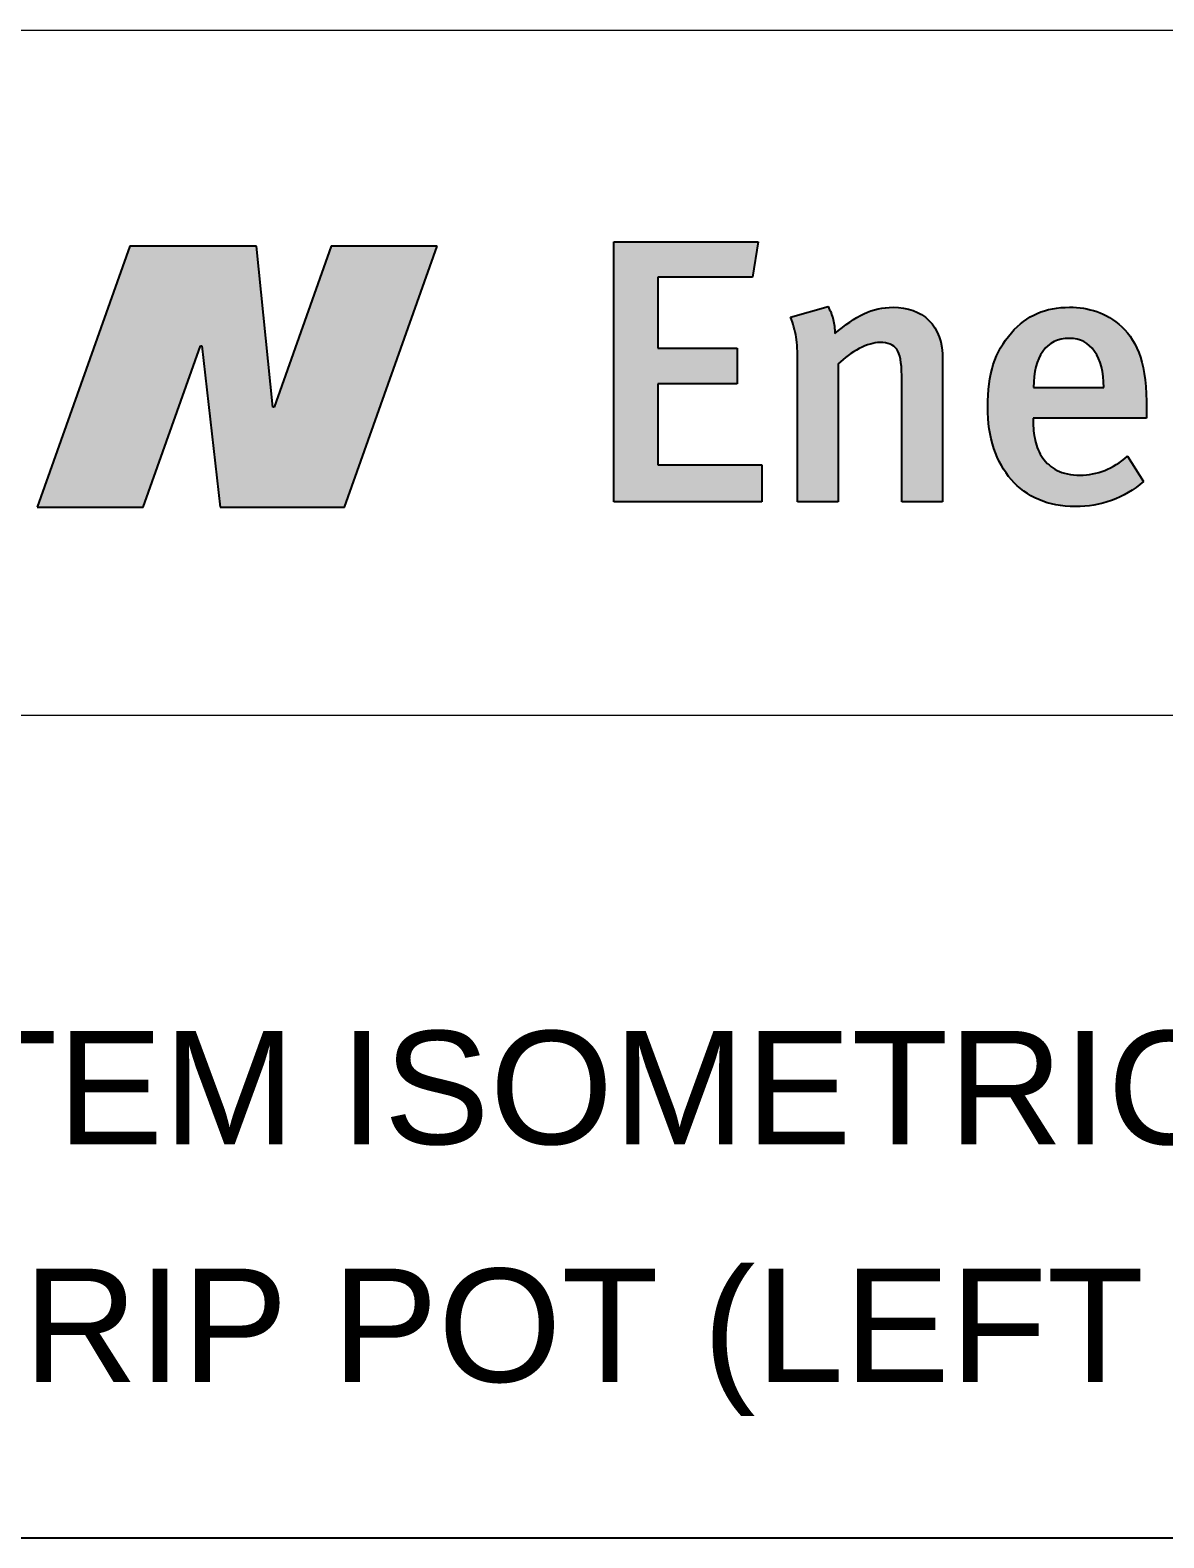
# Model space of a CAD drawing. Header units: inches. Extents: x 996 to 1837, y 0 to 594.
# Drawn here: x 1731.41 to 1756.42, y 49.88 to 83.14 of the extents above; entities that cross this region are included whole.
import ezdxf

# ---------------------------------------------------------------- set-up
doc = ezdxf.new("R2010")
doc.units = ezdxf.units.IN
doc.header["$MEASUREMENT"] = 0
for name, color, linetype in [('BG 0 -1', 7, 'Continuous'), ('BG _U+B808_U+C774_U+C5B4 1', 7, 'Continuous'), ('BG VPORT', 7, 'Continuous'), ('FRAME', 7, 'Continuous')]:
    doc.layers.add(name, color=color, linetype=linetype)
doc.styles.add('Arial', font='arial.ttf')

msp = doc.modelspace()

# ---------------------------------------------------------------- hatches: boundary and pattern name
at = {"layer": 'BG 0 -1', "linetype": 'ByBlock', "true_color": 0x005bac}
for points in [[(1738.047, 78.38), (1736.789, 74.828), (1736.762, 74.828), (1736.406, 78.38), (1733.607, 78.38), (1731.564, 72.615), (1733.906, 72.615), (1735.167, 76.176), (1735.194, 76.176), (1735.602, 72.615), (1738.347, 72.615), (1740.389, 78.38)], [(1744.288, 72.738), (1744.288, 78.471), (1747.47, 78.471), (1747.346, 77.692), (1745.258, 77.692), (1745.258, 76.126), (1747.006, 76.126), (1747.006, 75.339), (1745.258, 75.339), (1745.258, 73.55), (1747.553, 73.55), (1747.553, 72.738)]]:
    msp.add_hatch(color=154, dxfattribs=at).paths.add_polyline_path(points)
h = msp.add_hatch(color=154, dxfattribs=at)
edge = h.paths.add_edge_path()
edge.add_spline(control_points=[(1750.634, 72.738), (1750.634, 72.738), (1750.634, 75.521), (1750.634, 75.521), (1750.634, 75.809), (1750.598, 76.002), (1750.527, 76.102), (1750.455, 76.201), (1750.331, 76.251), (1750.154, 76.251), (1750.021, 76.251), (1749.869, 76.206), (1749.698, 76.118), (1749.527, 76.03), (1749.372, 75.916), (1749.234, 75.778), (1749.234, 75.778), (1749.234, 72.738), (1749.234, 72.738), (1749.234, 72.738), (1748.339, 72.738), (1748.339, 72.738), (1748.339, 72.738), (1748.339, 75.82), (1748.339, 75.82), (1748.339, 76.041), (1748.328, 76.224), (1748.306, 76.371), (1748.284, 76.517), (1748.243, 76.665), (1748.182, 76.814), (1748.182, 76.814), (1749.011, 77.046), (1749.011, 77.046), (1749.06, 76.952), (1749.098, 76.857), (1749.123, 76.76), (1749.147, 76.663), (1749.16, 76.56), (1749.16, 76.449), (1749.386, 76.643), (1749.6, 76.788), (1749.802, 76.884), (1750.003, 76.981), (1750.217, 77.029), (1750.444, 77.029), (1750.77, 77.029), (1751.033, 76.933), (1751.235, 76.74), (1751.437, 76.546), (1751.538, 76.256), (1751.538, 75.869), (1751.538, 75.869), (1751.538, 72.738), (1751.538, 72.738), (1751.538, 72.738), (1750.634, 72.738), (1750.634, 72.738)], knot_values=[0, 0, 0, 0, 1, 1, 1, 2, 2, 2, 3, 3, 3, 4, 4, 4, 5, 5, 5, 6, 6, 6, 7, 7, 7, 8, 8, 8, 9, 9, 9, 10, 10, 10, 11, 11, 11, 12, 12, 12, 13, 13, 13, 14, 14, 14, 15, 15, 15, 16, 16, 16, 17, 17, 17, 18, 18, 18, 19, 19, 19, 19], degree=3, periodic=0)
h = msp.add_hatch(color=154, dxfattribs=at)
edge = h.paths.add_edge_path()
edge.add_spline(control_points=[(1753.534, 74.585), (1753.534, 74.585), (1753.534, 74.519), (1753.534, 74.519), (1753.534, 74.376), (1753.549, 74.232), (1753.58, 74.088), (1753.61, 73.945), (1753.665, 73.816), (1753.745, 73.703), (1753.825, 73.59), (1753.932, 73.499), (1754.064, 73.43), (1754.197, 73.361), (1754.365, 73.326), (1754.57, 73.326), (1754.945, 73.326), (1755.293, 73.464), (1755.614, 73.74), (1755.614, 73.74), (1755.97, 73.185), (1755.97, 73.185), (1755.533, 72.815), (1755.031, 72.63), (1754.462, 72.63), (1754.164, 72.63), (1753.896, 72.681), (1753.658, 72.784), (1753.421, 72.886), (1753.219, 73.032), (1753.054, 73.222), (1752.888, 73.413), (1752.759, 73.643), (1752.668, 73.914), (1752.577, 74.185), (1752.532, 74.489), (1752.532, 74.825), (1752.532, 75.195), (1752.573, 75.509), (1752.656, 75.766), (1752.739, 76.023), (1752.871, 76.256), (1753.054, 76.466), (1753.225, 76.659), (1753.415, 76.802), (1753.625, 76.893), (1753.835, 76.984), (1754.073, 77.029), (1754.338, 77.029), (1754.547, 77.029), (1754.748, 76.998), (1754.939, 76.934), (1755.129, 76.87), (1755.313, 76.759), (1755.489, 76.599), (1755.672, 76.433), (1755.808, 76.209), (1755.899, 75.928), (1755.991, 75.646), (1756.036, 75.262), (1756.036, 74.776), (1756.036, 74.776), (1756.036, 74.585), (1756.036, 74.585), (1756.036, 74.585), (1753.534, 74.585), (1753.534, 74.585)], knot_values=[0, 0, 0, 0, 1, 1, 1, 2, 2, 2, 3, 3, 3, 4, 4, 4, 5, 5, 5, 6, 6, 6, 7, 7, 7, 8, 8, 8, 9, 9, 9, 10, 10, 10, 11, 11, 11, 12, 12, 12, 13, 13, 13, 14, 14, 14, 15, 15, 15, 16, 16, 16, 17, 17, 17, 18, 18, 18, 19, 19, 19, 20, 20, 20, 21, 21, 21, 22, 22, 22, 22], degree=3, periodic=0)
edge = h.paths.add_edge_path(flags=0)
edge.add_spline(control_points=[(1755.092, 75.256), (1755.092, 75.599), (1755.024, 75.865), (1754.889, 76.056), (1754.753, 76.247), (1754.57, 76.342), (1754.338, 76.342), (1754.078, 76.342), (1753.881, 76.247), (1753.745, 76.056), (1753.61, 75.865), (1753.543, 75.599), (1753.543, 75.256), (1753.543, 75.256), (1755.092, 75.256), (1755.092, 75.256)], knot_values=[0, 0, 0, 0, 1, 1, 1, 2, 2, 2, 3, 3, 3, 4, 4, 4, 5, 5, 5, 5], degree=3, periodic=0)

# ---------------------------------------------------------------- linework, layer by layer
at = {"layer": 'BG 0 -1', "color": 7, "linetype": 'Continuous', "lineweight": 9}
for p, q in [((1662.467, 83.143), (1811.735, 83.143)), ((1662.467, 68.031), (1811.735, 68.031))]:
    msp.add_line(p, q, dxfattribs=at)
at = {"layer": 'BG 0 -1', "color": 7, "linetype": 'Continuous', "lineweight": 0}
for points in [[(1738.047, 78.38), (1736.789, 74.828), (1736.762, 74.828), (1736.406, 78.38), (1733.607, 78.38), (1731.564, 72.615), (1733.906, 72.615), (1735.167, 76.176), (1735.194, 76.176), (1735.602, 72.615), (1738.347, 72.615), (1740.389, 78.38)], [(1744.288, 72.738), (1744.288, 78.471), (1747.47, 78.471), (1747.346, 77.692), (1745.258, 77.692), (1745.258, 76.126), (1747.006, 76.126), (1747.006, 75.339), (1745.258, 75.339), (1745.258, 73.55), (1747.553, 73.55), (1747.553, 72.738)]]:
    msp.add_lwpolyline(points, close=True, dxfattribs=at)
for points, knots in [([(1750.634, 72.738), (1750.634, 72.738), (1750.634, 75.521), (1750.634, 75.521), (1750.634, 75.809), (1750.598, 76.002), (1750.527, 76.102), (1750.455, 76.201), (1750.331, 76.251), (1750.154, 76.251), (1750.021, 76.251), (1749.869, 76.206), (1749.698, 76.118), (1749.527, 76.03), (1749.372, 75.916), (1749.234, 75.778), (1749.234, 75.778), (1749.234, 72.738), (1749.234, 72.738), (1749.234, 72.738), (1748.339, 72.738), (1748.339, 72.738), (1748.339, 72.738), (1748.339, 75.82), (1748.339, 75.82), (1748.339, 76.041), (1748.328, 76.224), (1748.306, 76.371), (1748.284, 76.517), (1748.243, 76.665), (1748.182, 76.814), (1748.182, 76.814), (1749.011, 77.046), (1749.011, 77.046), (1749.06, 76.952), (1749.098, 76.857), (1749.123, 76.76), (1749.147, 76.663), (1749.16, 76.56), (1749.16, 76.449), (1749.386, 76.643), (1749.6, 76.788), (1749.802, 76.884), (1750.003, 76.981), (1750.217, 77.029), (1750.444, 77.029), (1750.77, 77.029), (1751.033, 76.933), (1751.235, 76.74), (1751.437, 76.546), (1751.538, 76.256), (1751.538, 75.869), (1751.538, 75.869), (1751.538, 72.738), (1751.538, 72.738), (1751.538, 72.738), (1750.634, 72.738), (1750.634, 72.738)], [0, 0, 0, 0, 1, 1, 1, 2, 2, 2, 3, 3, 3, 4, 4, 4, 5, 5, 5, 6, 6, 6, 7, 7, 7, 8, 8, 8, 9, 9, 9, 10, 10, 10, 11, 11, 11, 12, 12, 12, 13, 13, 13, 14, 14, 14, 15, 15, 15, 16, 16, 16, 17, 17, 17, 18, 18, 18, 19, 19, 19, 19]), ([(1753.534, 74.585), (1753.534, 74.585), (1753.534, 74.519), (1753.534, 74.519), (1753.534, 74.376), (1753.549, 74.232), (1753.58, 74.088), (1753.61, 73.945), (1753.665, 73.816), (1753.745, 73.703), (1753.825, 73.59), (1753.932, 73.499), (1754.064, 73.43), (1754.197, 73.361), (1754.365, 73.326), (1754.57, 73.326), (1754.945, 73.326), (1755.293, 73.464), (1755.614, 73.74), (1755.614, 73.74), (1755.97, 73.185), (1755.97, 73.185), (1755.533, 72.815), (1755.031, 72.63), (1754.462, 72.63), (1754.164, 72.63), (1753.896, 72.681), (1753.658, 72.784), (1753.421, 72.886), (1753.219, 73.032), (1753.054, 73.222), (1752.888, 73.413), (1752.759, 73.643), (1752.668, 73.914), (1752.577, 74.185), (1752.532, 74.489), (1752.532, 74.825), (1752.532, 75.195), (1752.573, 75.509), (1752.656, 75.766), (1752.739, 76.023), (1752.871, 76.256), (1753.054, 76.466), (1753.225, 76.659), (1753.415, 76.802), (1753.625, 76.893), (1753.835, 76.984), (1754.073, 77.029), (1754.338, 77.029), (1754.547, 77.029), (1754.748, 76.998), (1754.939, 76.934), (1755.129, 76.87), (1755.313, 76.759), (1755.489, 76.599), (1755.672, 76.433), (1755.808, 76.209), (1755.899, 75.928), (1755.991, 75.646), (1756.036, 75.262), (1756.036, 74.776), (1756.036, 74.776), (1756.036, 74.585), (1756.036, 74.585), (1756.036, 74.585), (1753.534, 74.585), (1753.534, 74.585)], [0, 0, 0, 0, 1, 1, 1, 2, 2, 2, 3, 3, 3, 4, 4, 4, 5, 5, 5, 6, 6, 6, 7, 7, 7, 8, 8, 8, 9, 9, 9, 10, 10, 10, 11, 11, 11, 12, 12, 12, 13, 13, 13, 14, 14, 14, 15, 15, 15, 16, 16, 16, 17, 17, 17, 18, 18, 18, 19, 19, 19, 20, 20, 20, 21, 21, 21, 22, 22, 22, 22]), ([(1755.092, 75.256), (1755.092, 75.599), (1755.024, 75.865), (1754.889, 76.056), (1754.753, 76.247), (1754.57, 76.342), (1754.338, 76.342), (1754.078, 76.342), (1753.881, 76.247), (1753.745, 76.056), (1753.61, 75.865), (1753.543, 75.599), (1753.543, 75.256), (1753.543, 75.256), (1755.092, 75.256), (1755.092, 75.256)], [0, 0, 0, 0, 1, 1, 1, 2, 2, 2, 3, 3, 3, 4, 4, 4, 5, 5, 5, 5])]:
    msp.add_open_spline(points, degree=3, knots=knots, dxfattribs=at)
at = {"layer": 'BG _U+B808_U+C774_U+C5B4 1', "color": 7, "linetype": 'Continuous', "lineweight": 25}
for p, q in [((1733.607, 78.38), (1731.564, 72.615)), ((1736.406, 78.38), (1733.607, 78.38)), ((1736.762, 74.828), (1736.406, 78.38)), ((1738.047, 78.38), (1736.789, 74.828)), ((1740.389, 78.38), (1738.047, 78.38)), ((1738.347, 72.615), (1740.389, 78.38)), ((1744.288, 72.738), (1744.288, 78.471)), ((1744.288, 78.471), (1747.47, 78.471)), ((1747.47, 78.471), (1747.346, 77.692)), ((1747.346, 77.692), (1745.258, 77.692)), ((1745.258, 77.692), (1745.258, 76.126)), ((1748.182, 76.814), (1749.011, 77.046)), ((1733.906, 72.615), (1735.167, 76.176)), ((1735.167, 76.176), (1735.194, 76.176)), ((1735.194, 76.176), (1735.602, 72.615)), ((1745.258, 76.126), (1747.006, 76.126)), ((1747.006, 76.126), (1747.006, 75.339)), ((1751.538, 75.869), (1751.538, 72.738)), ((1748.339, 72.738), (1748.339, 75.82)), ((1749.234, 75.778), (1749.234, 72.738)), ((1750.634, 72.738), (1750.634, 75.521)), ((1747.006, 75.339), (1745.258, 75.339)), ((1745.258, 75.339), (1745.258, 73.55)), ((1753.543, 75.256), (1755.092, 75.256)), ((1736.789, 74.828), (1736.762, 74.828)), ((1753.534, 74.585), (1753.534, 74.519)), ((1756.036, 74.585), (1753.534, 74.585)), ((1756.036, 74.776), (1756.036, 74.585)), ((1745.258, 73.55), (1747.553, 73.55)), ((1747.553, 73.55), (1747.553, 72.738)), ((1755.614, 73.74), (1755.97, 73.185)), ((1731.564, 72.615), (1733.906, 72.615)), ((1735.602, 72.615), (1738.347, 72.615)), ((1747.553, 72.738), (1744.288, 72.738)), ((1749.234, 72.738), (1748.339, 72.738)), ((1751.538, 72.738), (1750.634, 72.738))]:
    msp.add_line(p, q, dxfattribs=at)
for points in [[(1749.011, 77.046), (1749.06, 76.952), (1749.098, 76.857), (1749.123, 76.76)], [(1749.16, 76.449), (1749.386, 76.643), (1749.6, 76.788), (1749.802, 76.884)], [(1753.054, 76.466), (1753.225, 76.659), (1753.415, 76.802), (1753.625, 76.893)], [(1754.939, 76.934), (1755.129, 76.87), (1755.313, 76.759), (1755.489, 76.599)], [(1749.123, 76.76), (1749.147, 76.663), (1749.16, 76.56), (1749.16, 76.449)], [(1751.235, 76.74), (1751.437, 76.546), (1751.538, 76.256), (1751.538, 75.869)], [(1755.489, 76.599), (1755.672, 76.433), (1755.808, 76.209), (1755.899, 75.928)], [(1752.656, 75.766), (1752.739, 76.023), (1752.871, 76.256), (1753.054, 76.466)], [(1749.698, 76.118), (1749.527, 76.03), (1749.372, 75.916), (1749.234, 75.778)], [(1750.634, 75.521), (1750.634, 75.809), (1750.598, 76.002), (1750.527, 76.102)], [(1753.745, 76.056), (1753.61, 75.865), (1753.543, 75.599), (1753.543, 75.256)], [(1755.092, 75.256), (1755.092, 75.599), (1755.024, 75.865), (1754.889, 76.056)], [(1755.899, 75.928), (1755.991, 75.646), (1756.036, 75.262), (1756.036, 74.776)], [(1753.534, 74.519), (1753.534, 74.376), (1753.549, 74.232), (1753.58, 74.088)], [(1753.58, 74.088), (1753.61, 73.945), (1753.665, 73.816), (1753.745, 73.703)], [(1753.745, 73.703), (1753.825, 73.59), (1753.932, 73.499), (1754.064, 73.43)]]:
    msp.add_open_spline(points, degree=3, dxfattribs=at)
for points, knots in [([(1749.802, 76.884), (1750.003, 76.981), (1750.217, 77.029), (1750.444, 77.029), (1750.77, 77.029), (1751.033, 76.933), (1751.235, 76.74)], [14, 14, 14, 14, 15, 15, 15, 16, 16, 16, 16]), ([(1753.625, 76.893), (1753.835, 76.984), (1754.073, 77.029), (1754.338, 77.029), (1754.547, 77.029), (1754.748, 76.998), (1754.939, 76.934)], [15, 15, 15, 15, 16, 16, 16, 17, 17, 17, 17]), ([(1748.339, 75.82), (1748.339, 76.041), (1748.328, 76.224), (1748.306, 76.371), (1748.284, 76.517), (1748.243, 76.665), (1748.182, 76.814)], [8, 8, 8, 8, 9, 9, 9, 10, 10, 10, 10]), ([(1750.527, 76.102), (1750.455, 76.201), (1750.331, 76.251), (1750.154, 76.251), (1750.021, 76.251), (1749.869, 76.206), (1749.698, 76.118)], [2, 2, 2, 2, 3, 3, 3, 4, 4, 4, 4]), ([(1754.889, 76.056), (1754.753, 76.247), (1754.57, 76.342), (1754.338, 76.342), (1754.078, 76.342), (1753.881, 76.247), (1753.745, 76.056)], [1, 1, 1, 1, 2, 2, 2, 3, 3, 3, 3]), ([(1752.668, 73.914), (1752.577, 74.185), (1752.532, 74.489), (1752.532, 74.825), (1752.532, 75.195), (1752.573, 75.509), (1752.656, 75.766)], [11, 11, 11, 11, 12, 12, 12, 13, 13, 13, 13]), ([(1753.658, 72.784), (1753.421, 72.886), (1753.219, 73.032), (1753.054, 73.222), (1752.888, 73.413), (1752.759, 73.643), (1752.668, 73.914)], [9, 9, 9, 9, 10, 10, 10, 11, 11, 11, 11]), ([(1754.064, 73.43), (1754.197, 73.361), (1754.365, 73.326), (1754.57, 73.326), (1754.945, 73.326), (1755.293, 73.464), (1755.614, 73.74)], [4, 4, 4, 4, 5, 5, 5, 6, 6, 6, 6]), ([(1755.97, 73.185), (1755.533, 72.815), (1755.031, 72.63), (1754.462, 72.63), (1754.164, 72.63), (1753.896, 72.681), (1753.658, 72.784)], [7, 7, 7, 7, 8, 8, 8, 9, 9, 9, 9])]:
    msp.add_open_spline(points, degree=3, knots=knots, dxfattribs=at)
at = {"layer": 'BG VPORT', "color": 7, "linetype": 'Continuous', "lineweight": 25}
msp.add_line((1662.467, 49.877), (1811.735, 49.877), dxfattribs=at)

# ---------------------------------------------------------------- texts
at = {"layer": 'FRAME', "color": 2, "style": 'Arial', "width": 1.003287}
for s, p in [('HRSG_PIPING SYSTEM ISOMETRIC DRAWING FOR ', (1697.936, 58.562)), (' HP STEAM_DRIP POT (LEFT SIDE) (LB) ', (1707.894, 53.317))]:
    msp.add_text(s, height=2.5, dxfattribs=at).set_placement(p)

doc.saveas('drawing.dxf')
